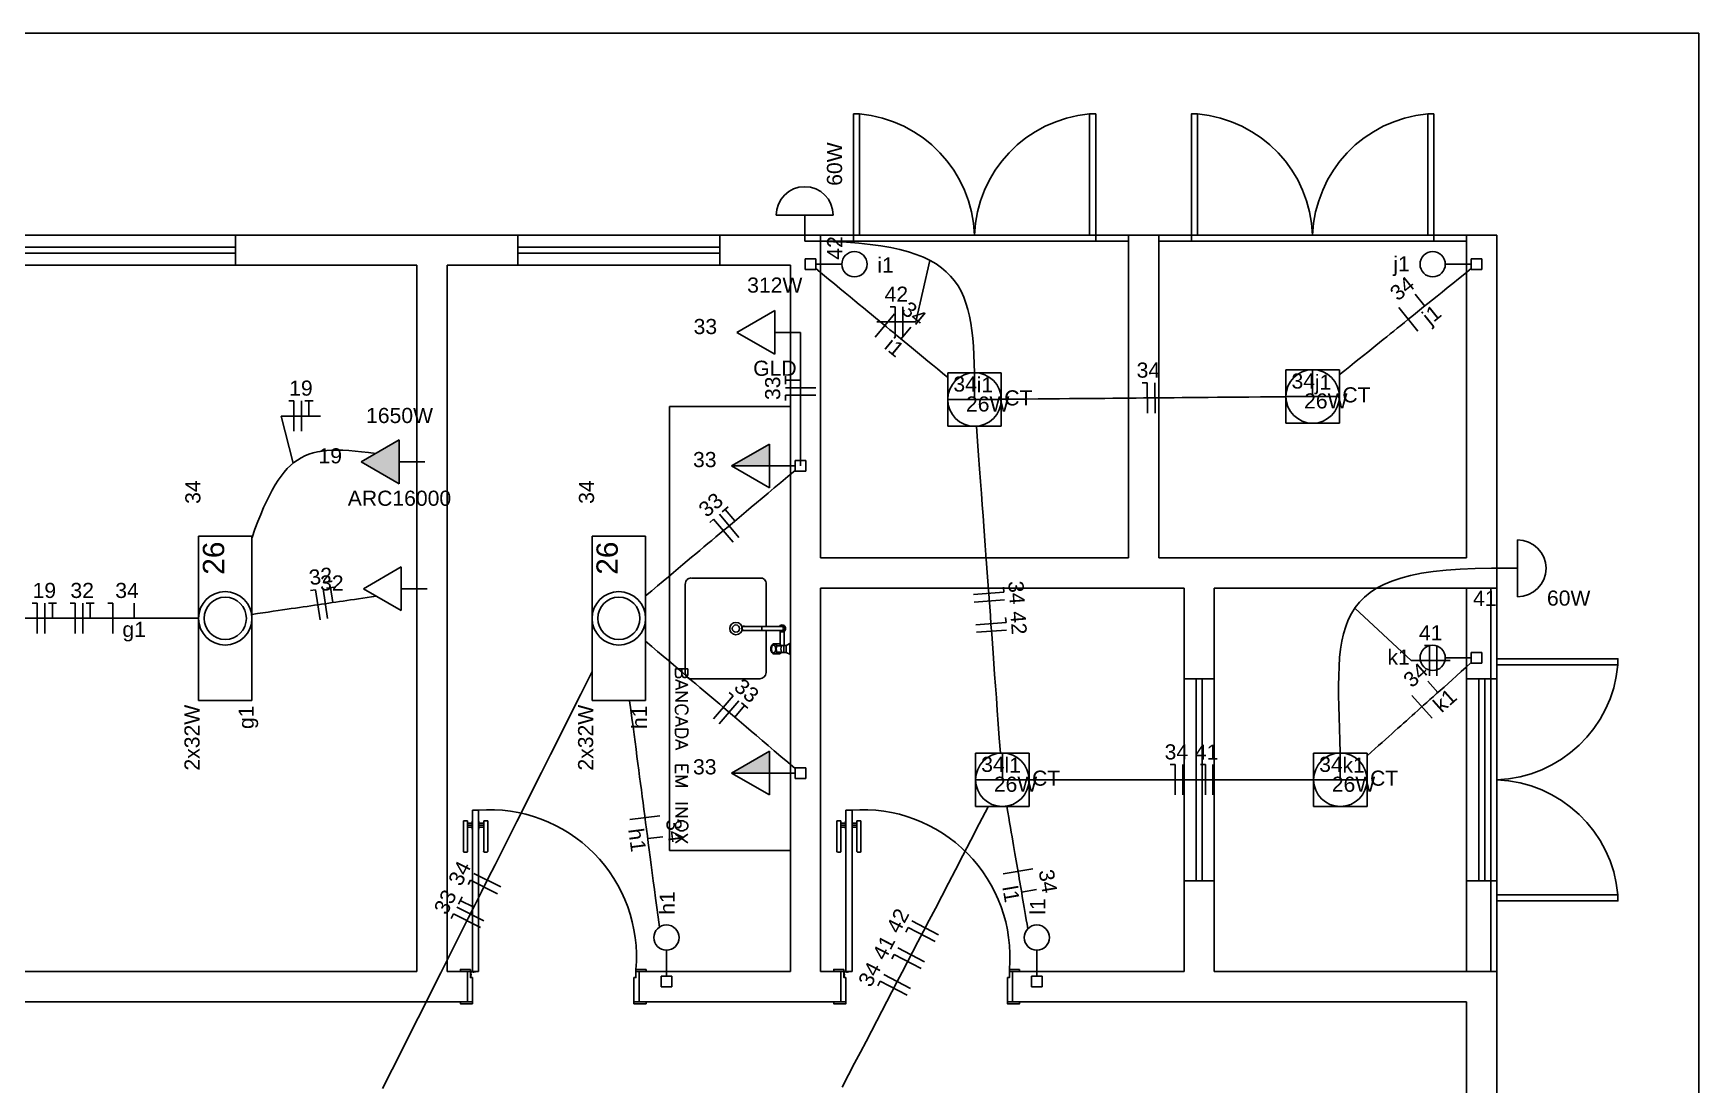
# Model space of a CAD drawing. Header units: millimetres. Extents: x -182 to 147, y -1396 to 58.
# Drawn here: x -103.76 to -87.26, y 42.2 to 52.63 of the extents above; entities that cross this region are included whole.
import ezdxf

# ---------------------------------------------------------------- set-up
doc = ezdxf.new("R2010")
doc.units = ezdxf.units.MM
doc.header["$LTSCALE"] = 10
doc.header["$MEASUREMENT"] = 0
for name, color, linetype in [('Arquitetura', 8, 'Continuous'), ('EL-Condutos', 4, 'Continuous'), ('EL-Fios (Fase 1)', 7, 'Continuous'), ('EL-Fios (Fase 2)', 7, 'Continuous'), ('EL-Fios (Fase 3)', 7, 'Continuous'), ('EL-Fios (Neutro)', 170, 'Continuous'), ('EL-Fios (Retorno)', 10, 'Continuous'), ('EL-Fios (Terra)', 90, 'Continuous'), ('EL-Textos fios', 7, 'Continuous'), ('P-SIMBOL', 170, 'Continuous'), ('Textos', 7, 'Continuous')]:
    doc.layers.add(name, color=color, linetype=linetype)
doc.styles.add('Arial', font='arial.ttf')

msp = doc.modelspace()

# ---------------------------------------------------------------- hatches: boundary and pattern name
at = {"layer": 'P-SIMBOL', "linetype": 'Continuous'}
for points in [[(-100.1405, 48.5946), (-100.5155, 48.3781), (-100.1405, 48.1616)], [(-96.4709, 48.3381), (-96.8459, 48.3381), (-96.4709, 48.5546)], [(-96.4709, 45.2923), (-96.8459, 45.2923), (-96.4709, 45.5088)]]:
    msp.add_hatch(color=256, dxfattribs=at).paths.add_polyline_path(points)

# ---------------------------------------------------------------- linework, layer by layer
at = {"layer": 'Arquitetura', "linetype": 'Continuous'}
for p, q in [((-87.262, 52.6259), (-180.862, 52.6259)), ((-95.963, 50.6259), (-156.063, 50.6259)), ((-101.762, 50.5059), (-105.762, 50.5059)), ((-101.762, 50.6259), (-101.762, 50.3269)), ((-98.963, 50.6259), (-98.963, 50.3269)), ((-96.963, 50.5059), (-98.963, 50.5059)), ((-96.963, 50.6259), (-96.963, 50.3269)), ((-92.913, 50.6259), (-95.963, 50.6259)), ((-95.963, 50.6259), (-95.963, 47.4259)), ((-92.913, 50.5659), (-95.963, 50.5659)), ((-92.612, 50.6259), (-92.913, 50.6259)), ((-92.913, 50.6259), (-92.913, 47.4259)), ((-89.563, 50.6259), (-92.612, 50.6259)), ((-92.612, 50.6259), (-92.612, 47.4259)), ((-89.563, 50.5659), (-92.612, 50.5659)), ((-89.262, 50.6259), (-89.563, 50.6259)), ((-89.563, 50.6259), (-89.563, 47.4259)), ((-101.762, 50.4459), (-105.762, 50.4459)), ((-96.963, 50.4459), (-98.963, 50.4459)), ((-99.963, 50.3269), (-107.563, 50.3269)), ((-99.963, 50.3269), (-99.963, 43.3269)), ((-96.262, 50.3269), (-99.663, 50.3269)), ((-99.663, 50.3269), (-99.663, 43.3269)), ((-96.262, 50.3269), (-96.262, 43.3269)), ((-92.913, 47.4259), (-95.963, 47.4259)), ((-89.563, 47.4259), (-92.612, 47.4259)), ((-92.362, 47.1259), (-95.963, 47.1259)), ((-95.963, 47.1259), (-95.963, 43.3269)), ((-92.362, 47.1259), (-92.362, 43.3269)), ((-89.262, 47.1259), (-92.063, 47.1259)), ((-92.063, 47.1259), (-92.063, 43.3269)), ((-89.563, 47.1259), (-89.563, 43.3269)), ((-89.322, 43.3269), (-89.322, 47.1259)), ((-89.262, 43.3269), (-89.262, 47.1259)), ((-92.242, 44.2259), (-92.242, 46.2259)), ((-92.183, 46.2259), (-92.183, 44.2259)), ((-89.442, 44.2259), (-89.442, 46.2259)), ((-89.382, 46.2259), (-89.382, 44.2259)), ((-99.963, 43.3269), (-105.592, 43.3269)), ((-99.532, 43.3269), (-99.663, 43.3269)), ((-96.262, 43.3269), (-97.692, 43.3269)), ((-95.833, 43.3269), (-95.963, 43.3269)), ((-92.362, 43.3269), (-93.992, 43.3269)), ((-89.262, 43.3269), (-92.063, 43.3269)), ((-89.262, 43.3269), (-89.262, 41.3959)), ((-99.532, 43.0259), (-105.592, 43.0259)), ((-95.833, 43.0259), (-97.692, 43.0259)), ((-89.563, 43.0259), (-93.992, 43.0259)), ((-89.563, 41.3959), (-89.563, 43.0259))]:
    msp.add_line(p, q, dxfattribs=at)
at = {"layer": 'Arquitetura'}
for p, q in [((-87.262, 17.4259), (-87.262, 52.6259)), ((-95.637, 50.6259), (-95.637, 50.5659)), ((-93.237, 50.6259), (-93.237, 50.5659)), ((-92.288, 50.6259), (-92.288, 50.5659)), ((-89.887, 50.6259), (-89.887, 50.5659)), ((-89.262, 47.1259), (-89.262, 50.6259)), ((-96.262, 48.9259), (-97.46, 48.9259)), ((-97.46, 44.5259), (-97.46, 48.9259)), ((-97.244, 47.2259), (-96.563, 47.2259)), ((-97.304, 46.2869), (-97.304, 47.1669)), ((-96.504, 46.7469), (-96.504, 47.1669)), ((-96.714, 46.7469), (-96.724, 46.7469)), ((-96.714, 46.7069), (-96.724, 46.7069)), ((-96.372, 46.7469), (-96.714, 46.7469)), ((-96.372, 46.7069), (-96.714, 46.7069)), ((-96.504, 46.2869), (-96.504, 46.7069)), ((-96.337, 46.7469), (-96.372, 46.7469)), ((-96.337, 46.7069), (-96.372, 46.7069)), ((-96.422, 46.5739), (-96.379, 46.5739)), ((-96.395, 46.5549), (-96.352, 46.5549)), ((-96.364, 46.6989), (-96.364, 46.5689)), ((-96.324, 46.5589), (-96.354, 46.5589)), ((-96.324, 46.6989), (-96.324, 46.5589)), ((-96.306, 46.5589), (-96.324, 46.5589)), ((-96.306, 46.5589), (-96.262, 46.5799)), ((-96.306, 46.4879), (-96.306, 46.5589)), ((-96.422, 46.4739), (-96.379, 46.4739)), ((-96.395, 46.4919), (-96.352, 46.4919)), ((-96.306, 46.4879), (-96.354, 46.4879)), ((-96.306, 46.4879), (-96.262, 46.4669)), ((-97.402, 46.2709), (-97.402, 46.3259)), ((-97.402, 46.3259), (-97.28, 46.3259)), ((-97.398, 46.2539), (-97.402, 46.2709)), ((-97.402, 46.2159), (-97.28, 46.1689)), ((-97.39, 46.2449), (-97.398, 46.2539)), ((-97.381, 46.2409), (-97.39, 46.2449)), ((-97.36, 46.2409), (-97.381, 46.2409)), ((-97.352, 46.2449), (-97.36, 46.2409)), ((-97.343, 46.2539), (-97.352, 46.2449)), ((-97.339, 46.2709), (-97.343, 46.2539)), ((-97.339, 46.2709), (-97.339, 46.3259)), ((-97.331, 46.2539), (-97.339, 46.2709)), ((-97.326, 46.2449), (-97.331, 46.2539)), ((-97.314, 46.2409), (-97.326, 46.2449)), ((-97.301, 46.2409), (-97.314, 46.2409)), ((-97.293, 46.2449), (-97.301, 46.2409)), ((-97.284, 46.2539), (-97.293, 46.2449)), ((-97.28, 46.2709), (-97.284, 46.2539)), ((-97.28, 46.3259), (-97.28, 46.2709)), ((-97.244, 46.2279), (-96.563, 46.2279)), ((-92.362, 46.2259), (-92.063, 46.2259)), ((-89.563, 46.2259), (-89.262, 46.2259)), ((-97.28, 46.1689), (-97.402, 46.1229)), ((-97.402, 46.0929), (-97.28, 46.0929)), ((-97.28, 46.0929), (-97.402, 46.0079)), ((-97.36, 46.1989), (-97.36, 46.1389)), ((-97.402, 46.0079), (-97.28, 46.0079)), ((-97.398, 45.9449), (-97.402, 45.9319)), ((-97.402, 45.9319), (-97.402, 45.9069)), ((-97.402, 45.9069), (-97.398, 45.8939)), ((-97.385, 45.9529), (-97.398, 45.9449)), ((-97.398, 45.8939), (-97.385, 45.8809)), ((-97.373, 45.9619), (-97.385, 45.9529)), ((-97.385, 45.8809), (-97.373, 45.8769)), ((-97.356, 45.9659), (-97.373, 45.9619)), ((-97.326, 45.9659), (-97.356, 45.9659)), ((-97.309, 45.9619), (-97.326, 45.9659)), ((-97.297, 45.9529), (-97.309, 45.9619)), ((-97.309, 45.8769), (-97.297, 45.8809)), ((-97.284, 45.9449), (-97.297, 45.9529)), ((-97.297, 45.8809), (-97.284, 45.8939)), ((-97.28, 45.9319), (-97.284, 45.9449)), ((-97.284, 45.8939), (-97.28, 45.9069)), ((-97.28, 45.9069), (-97.28, 45.9319)), ((-97.402, 45.8519), (-97.28, 45.8049)), ((-97.28, 45.8049), (-97.402, 45.7589)), ((-97.402, 45.7289), (-97.28, 45.7289)), ((-97.402, 45.6869), (-97.402, 45.7289)), ((-97.36, 45.8349), (-97.36, 45.7749)), ((-97.28, 45.7289), (-97.28, 45.6869)), ((-97.398, 45.6699), (-97.402, 45.6869)), ((-97.402, 45.6229), (-97.28, 45.5719)), ((-97.28, 45.5719), (-97.402, 45.5259)), ((-97.385, 45.6569), (-97.398, 45.6699)), ((-97.373, 45.6529), (-97.385, 45.6569)), ((-97.356, 45.6439), (-97.373, 45.6529)), ((-97.36, 45.6019), (-97.36, 45.5429)), ((-97.326, 45.6439), (-97.356, 45.6439)), ((-97.309, 45.6529), (-97.326, 45.6439)), ((-97.297, 45.6569), (-97.309, 45.6529)), ((-97.284, 45.6699), (-97.297, 45.6569)), ((-97.28, 45.6869), (-97.284, 45.6699)), ((-97.402, 45.3729), (-97.28, 45.3729)), ((-97.402, 45.3729), (-97.402, 45.2929)), ((-97.402, 45.2589), (-97.28, 45.2589)), ((-97.28, 45.2589), (-97.402, 45.2129)), ((-97.339, 45.3729), (-97.339, 45.3229)), ((-97.28, 45.3729), (-97.28, 45.2929)), ((-97.402, 45.2129), (-97.28, 45.1619)), ((-97.28, 45.1619), (-97.402, 45.1619)), ((-97.28, 44.9929), (-97.402, 44.9929)), ((-97.402, 44.9419), (-97.28, 44.9419)), ((-97.28, 44.9419), (-97.402, 44.8609)), ((-97.402, 44.8609), (-97.28, 44.8609)), ((-97.398, 44.7939), (-97.402, 44.7809)), ((-97.402, 44.7809), (-97.402, 44.7599)), ((-97.402, 44.7599), (-97.398, 44.7469)), ((-97.385, 44.8059), (-97.398, 44.7939)), ((-97.398, 44.7469), (-97.385, 44.7339)), ((-97.373, 44.8109), (-97.385, 44.8059)), ((-97.385, 44.7339), (-97.373, 44.7299)), ((-97.356, 44.8189), (-97.373, 44.8109)), ((-97.373, 44.7299), (-97.356, 44.7219)), ((-97.326, 44.8189), (-97.356, 44.8189)), ((-97.309, 44.8109), (-97.326, 44.8189)), ((-97.326, 44.7219), (-97.309, 44.7299)), ((-97.297, 44.8059), (-97.309, 44.8109)), ((-97.309, 44.7299), (-97.297, 44.7339)), ((-97.284, 44.7939), (-97.297, 44.8059)), ((-97.297, 44.7339), (-97.284, 44.7469)), ((-97.28, 44.7809), (-97.284, 44.7939)), ((-97.284, 44.7469), (-97.28, 44.7599)), ((-97.28, 44.7599), (-97.28, 44.7809)), ((-97.28, 44.6879), (-97.402, 44.6029)), ((-97.28, 44.6029), (-97.402, 44.6879)), ((-97.356, 44.7219), (-97.326, 44.7219)), ((-96.262, 44.5259), (-97.46, 44.5259)), ((-92.362, 44.2259), (-92.063, 44.2259)), ((-89.563, 44.2259), (-89.262, 44.2259)), ((-99.429, 43.2929), (-99.429, 43.2989)), ((-99.4, 43.3229), (-99.405, 43.3229)), ((-95.73, 43.2929), (-95.73, 43.2989)), ((-95.699, 43.3229), (-95.706, 43.3229))]:
    msp.add_line(p, q, dxfattribs=at)
at = {"layer": 'Arquitetura', "color": 2}
for p, q in [((-99.413, 43.3269), (-99.413, 44.9259)), ((-99.413, 44.9259), (-99.353, 44.9259)), ((-99.353, 44.9259), (-99.353, 43.3269)), ((-95.713, 43.3269), (-95.713, 44.9259)), ((-95.713, 44.9259), (-95.652, 44.9259)), ((-95.652, 44.9259), (-95.652, 43.3269)), ((-99.353, 43.3269), (-99.413, 43.3269)), ((-95.652, 43.3269), (-95.713, 43.3269))]:
    msp.add_line(p, q, dxfattribs=at)
at = {"layer": 'Arquitetura', "color": 3, "linetype": 'Continuous'}
for p, q in [((-99.503, 44.5159), (-99.503, 44.8189)), ((-99.463, 44.8189), (-99.463, 44.5159)), ((-99.417, 44.7359), (-99.417, 44.8159)), ((-99.349, 44.7359), (-99.349, 44.8159)), ((-99.302, 44.8189), (-99.302, 44.5159)), ((-99.262, 44.5159), (-99.262, 44.8189)), ((-95.802, 44.5159), (-95.802, 44.8189)), ((-95.762, 44.8189), (-95.762, 44.5159)), ((-95.716, 44.7359), (-95.716, 44.8159)), ((-95.649, 44.7359), (-95.649, 44.8159)), ((-95.603, 44.8189), (-95.603, 44.5159)), ((-95.563, 44.5159), (-95.563, 44.8189)), ((-99.469, 44.5099), (-99.498, 44.5099)), ((-99.296, 44.5099), (-99.268, 44.5099)), ((-95.77, 44.5099), (-95.797, 44.5099)), ((-95.595, 44.5099), (-95.567, 44.5099))]:
    msp.add_line(p, q, dxfattribs=at)
at = {"layer": 'Arquitetura', "color": 3}
for p, q in [((-99.463, 44.8189), (-99.503, 44.8189)), ((-99.463, 44.7959), (-99.417, 44.7959)), ((-99.463, 44.7759), (-99.417, 44.7759)), ((-99.463, 44.7559), (-99.417, 44.7559)), ((-99.417, 44.8159), (-99.413, 44.8159)), ((-99.417, 44.7359), (-99.413, 44.7359)), ((-99.349, 44.8159), (-99.353, 44.8159)), ((-99.349, 44.7359), (-99.353, 44.7359)), ((-99.302, 44.7959), (-99.349, 44.7959)), ((-99.302, 44.7759), (-99.349, 44.7759)), ((-99.302, 44.7559), (-99.349, 44.7559)), ((-99.302, 44.8189), (-99.262, 44.8189)), ((-95.762, 44.8189), (-95.802, 44.8189)), ((-95.762, 44.7959), (-95.716, 44.7959)), ((-95.762, 44.7759), (-95.716, 44.7759)), ((-95.762, 44.7559), (-95.716, 44.7559)), ((-95.716, 44.8159), (-95.713, 44.8159)), ((-95.716, 44.7359), (-95.713, 44.7359)), ((-95.649, 44.8159), (-95.652, 44.8159)), ((-95.649, 44.7359), (-95.652, 44.7359)), ((-95.603, 44.7959), (-95.649, 44.7959)), ((-95.603, 44.7759), (-95.649, 44.7759)), ((-95.603, 44.7559), (-95.649, 44.7559)), ((-95.603, 44.8189), (-95.563, 44.8189))]:
    msp.add_line(p, q, dxfattribs=at)
at = {"layer": 'Arquitetura'}
for points in [[(-95.637, 50.6259), (-95.637, 51.8269), (-95.578, 51.8269), (-95.578, 50.6259), (-95.637, 50.6259)], [(-93.297, 50.6259), (-93.297, 51.8269), (-93.237, 51.8269), (-93.237, 50.6259), (-93.297, 50.6259)], [(-92.288, 50.6259), (-92.288, 51.8269), (-92.228, 51.8269), (-92.228, 50.6259), (-92.288, 50.6259)], [(-89.947, 50.6259), (-89.947, 51.8269), (-89.887, 51.8269), (-89.887, 50.6259), (-89.947, 50.6259)], [(-89.262, 46.4259), (-88.063, 46.4259), (-88.063, 46.3659), (-89.262, 46.3659), (-89.262, 46.4259)], [(-89.262, 44.0869), (-88.063, 44.0869), (-88.063, 44.0259), (-89.262, 44.0259), (-89.262, 44.0869)], [(-99.428, 43.3009), (-99.429, 43.2989), (-99.43, 43.2989)], [(-99.428, 43.2909), (-99.429, 43.2929), (-99.43, 43.2929)], [(-99.428, 43.2959), (-99.427, 43.2959), (-99.427, 43.2909), (-99.428, 43.2909), (-99.428, 43.3009), (-99.427, 43.3009), (-99.427, 43.2969), (-99.428, 43.2969)], [(-99.407, 43.3219), (-99.405, 43.3229), (-99.405, 43.3239)], [(-99.402, 43.3219), (-99.402, 43.3209), (-99.398, 43.3209), (-99.398, 43.3219), (-99.407, 43.3219), (-99.407, 43.3209), (-99.403, 43.3209), (-99.403, 43.3219)], [(-99.398, 43.3219), (-99.4, 43.3229), (-99.4, 43.3239)], [(-95.728, 43.3009), (-95.73, 43.2989), (-95.731, 43.2989)], [(-95.728, 43.2909), (-95.73, 43.2929), (-95.731, 43.2929)], [(-95.728, 43.2959), (-95.728, 43.2959), (-95.728, 43.2909), (-95.728, 43.2909), (-95.728, 43.3009), (-95.728, 43.3009), (-95.728, 43.2969), (-95.728, 43.2969)], [(-95.708, 43.3219), (-95.706, 43.3229), (-95.706, 43.3239)], [(-95.702, 43.3219), (-95.702, 43.3209), (-95.697, 43.3209), (-95.697, 43.3219), (-95.708, 43.3219), (-95.708, 43.3209), (-95.703, 43.3209), (-95.703, 43.3219)], [(-95.697, 43.3219), (-95.699, 43.3229), (-95.699, 43.3239)]]:
    msp.add_lwpolyline(points, dxfattribs=at)
at = {"layer": 'Arquitetura', "linetype": 'Continuous'}
for points in [[(-96.423, 46.5739), (-96.429, 46.5729), (-96.436, 46.5699), (-96.441, 46.5659), (-96.446, 46.5599), (-96.45, 46.5529), (-96.454, 46.5449), (-96.456, 46.5369), (-96.457, 46.5279), (-96.457, 46.5189), (-96.456, 46.5099), (-96.454, 46.5019), (-96.45, 46.4939), (-96.446, 46.4869), (-96.441, 46.4819), (-96.436, 46.4769), (-96.429, 46.4749), (-96.423, 46.4739)], [(-96.429, 46.4849), (-96.425, 46.4849), (-96.421, 46.4879), (-96.417, 46.4919), (-96.414, 46.4969), (-96.411, 46.5029), (-96.409, 46.5099), (-96.408, 46.5179), (-96.408, 46.5249), (-96.409, 46.5329), (-96.41, 46.5409), (-96.412, 46.5469), (-96.415, 46.5529), (-96.419, 46.5579), (-96.423, 46.5609), (-96.427, 46.5619), (-96.431, 46.5619), (-96.436, 46.5609), (-96.44, 46.5579), (-96.443, 46.5529), (-96.446, 46.5469), (-96.448, 46.5409), (-96.45, 46.5329), (-96.451, 46.5249), (-96.45, 46.5179), (-96.449, 46.5099), (-96.447, 46.5029), (-96.445, 46.4969), (-96.442, 46.4919), (-96.438, 46.4879), (-96.434, 46.4849), (-96.429, 46.4849)], [(-96.396, 46.5569), (-96.4, 46.5629), (-96.405, 46.5669), (-96.41, 46.5709), (-96.416, 46.5729), (-96.422, 46.5739)], [(-96.364, 46.5689), (-96.367, 46.5709), (-96.37, 46.5719), (-96.373, 46.5729), (-96.376, 46.5729), (-96.379, 46.5739)], [(-96.354, 46.5589), (-96.356, 46.5609), (-96.358, 46.5639), (-96.359, 46.5659), (-96.362, 46.5669), (-96.364, 46.5689)], [(-96.352, 46.5559), (-96.353, 46.5569), (-96.353, 46.5569), (-96.353, 46.5579), (-96.354, 46.5579), (-96.354, 46.5589)], [(-96.423, 46.4739), (-96.417, 46.4739), (-96.411, 46.4759), (-96.405, 46.4799), (-96.4, 46.4839), (-96.396, 46.4899)], [(-96.379, 46.4739), (-96.373, 46.4739), (-96.368, 46.4759), (-96.363, 46.4789), (-96.358, 46.4829), (-96.354, 46.4879)], [(-96.354, 46.4879), (-96.354, 46.4889), (-96.353, 46.4889), (-96.353, 46.4899), (-96.353, 46.4899), (-96.352, 46.4909)]]:
    msp.add_lwpolyline(points, dxfattribs=at)
at = {"layer": 'Arquitetura', "color": 3}
for points in [[(-99.433, 43.3459), (-99.532, 43.3459), (-99.532, 43.3269), (-99.433, 43.3269), (-99.433, 43.3459)], [(-97.692, 43.3459), (-97.793, 43.3459), (-97.793, 43.3269), (-97.692, 43.3269), (-97.692, 43.3459)], [(-95.733, 43.3459), (-95.833, 43.3459), (-95.833, 43.3269), (-95.733, 43.3269), (-95.733, 43.3459)], [(-93.992, 43.3459), (-94.092, 43.3459), (-94.092, 43.3269), (-93.992, 43.3269), (-93.992, 43.3459)], [(-99.413, 43.0259), (-99.463, 43.0259), (-99.532, 43.0259), (-99.532, 43.0059), (-99.413, 43.0059), (-99.413, 43.0259)], [(-97.692, 43.0259), (-97.813, 43.0259), (-97.813, 43.0059), (-97.692, 43.0059), (-97.692, 43.0259)], [(-95.713, 43.0259), (-95.762, 43.0259), (-95.833, 43.0259), (-95.833, 43.0059), (-95.713, 43.0059), (-95.713, 43.0259)], [(-93.992, 43.0259), (-94.112, 43.0259), (-94.112, 43.0059), (-93.992, 43.0059), (-93.992, 43.0259)]]:
    msp.add_lwpolyline(points, close=True, dxfattribs=at)
at = {"layer": 'Arquitetura', "color": 2}
for points in [[(-99.413, 43.2659), (-99.433, 43.2659), (-99.433, 43.3269), (-99.463, 43.3269), (-99.463, 43.0259), (-99.413, 43.0259), (-99.413, 43.2659)], [(-97.813, 43.2659), (-97.793, 43.2659), (-97.793, 43.3269), (-97.762, 43.3269), (-97.762, 43.0259), (-97.813, 43.0259), (-97.813, 43.2659)], [(-95.713, 43.2659), (-95.733, 43.2659), (-95.733, 43.3269), (-95.762, 43.3269), (-95.762, 43.0259), (-95.713, 43.0259), (-95.713, 43.2659)], [(-94.112, 43.2659), (-94.092, 43.2659), (-94.092, 43.3269), (-94.063, 43.3269), (-94.063, 43.0259), (-94.112, 43.0259), (-94.112, 43.2659)]]:
    msp.add_lwpolyline(points, close=True, dxfattribs=at)
at = {"layer": 'Arquitetura', "color": 1}
for points in [[(-99.43, 43.3169), (-99.433, 43.3209), (-99.433, 43.3209), (-99.433, 43.3159), (-99.433, 43.2759), (-99.43, 43.2759), (-99.43, 43.3169)], [(-99.423, 43.3239), (-99.427, 43.3269), (-99.427, 43.3269), (-99.422, 43.3269), (-99.382, 43.3269), (-99.382, 43.3239), (-99.423, 43.3239)], [(-95.731, 43.3169), (-95.733, 43.3209), (-95.733, 43.3209), (-95.733, 43.3159), (-95.733, 43.2759), (-95.731, 43.2759), (-95.731, 43.3169)], [(-95.724, 43.3239), (-95.728, 43.3269), (-95.728, 43.3269), (-95.723, 43.3269), (-95.683, 43.3269), (-95.683, 43.3239), (-95.724, 43.3239)]]:
    msp.add_lwpolyline(points, dxfattribs=at)
for centre in [(-99.427, 43.3209), (-95.728, 43.3209)]:
    msp.add_circle(centre, 0.005, dxfattribs=at)
at = {"layer": 'Arquitetura'}
for centre, radius, start, end in [((-95.687, 50.5809), 1.2501, 2.07786, 84.9845), ((-93.188, 50.5809), 1.2501, 95.0155, 177.922), ((-92.337, 50.5809), 1.2501, 2.07786, 84.9845), ((-89.838, 50.5809), 1.2501, 95.0155, 177.922), ((-97.246, 47.1689), 0.0578, 88.5161, 181.484), ((-96.558, 47.1719), 0.0547, 354.972, 95.0276), ((-96.802, 46.7249), 0.0614, 90, 180), ((-96.802, 46.7249), 0.0614, 180, 270), ((-96.802, 46.7249), 0.036, 90, 180), ((-96.802, 46.7249), 0.036, 180, 270), ((-96.802, 46.7249), 0.0614, 0, 90), ((-96.802, 46.7249), 0.036, 0, 90), ((-96.802, 46.7249), 0.036, 270, 0), ((-96.802, 46.7249), 0.0614, 270, 0), ((-96.724, 46.7269), 0.0223, 63.7208, 296.279), ((-96.724, 46.7269), 0.02, 90, 270), ((-96.591, 46.7269), 0.0466, 334.556, 25.4445), ((-96.344, 46.7269), 0.0345, 125.419, 144.581), ((-96.344, 46.7269), 0.0345, 215.419, 234.581), ((-96.344, 46.7269), 0.0345, 54.5813, 125.419), ((-96.344, 46.7269), 0.0253, 232.252, 127.748), ((-96.379, 46.7269), 0.0466, 334.556, 25.4445), ((-96.344, 46.7269), 0.0345, 305.419, 54.5813), ((-96.336, 46.5239), 0.067, 153.975, 206.025), ((-96.399, 46.5549), 0.004, 333.975, 32.1559), ((-96.344, 46.7269), 0.0345, 234.581, 305.419), ((-96.246, 46.5239), 0.1097, 164.314, 195.686), ((-96.356, 46.5539), 0.004, 344.314, 31.5675), ((-96.164, 46.5239), 0.1631, 167.538, 192.462), ((-95.712, 46.5239), 0.5572, 174.375, 185.625), ((-96.399, 46.4929), 0.004, 327.844, 26.0251), ((-96.356, 46.4929), 0.004, 328.433, 15.6861), ((-97.246, 46.2849), 0.0578, 178.516, 271.484), ((-96.565, 46.2889), 0.0614, 270, 0), ((-89.308, 46.4759), 1.2501, 272.078, 354.985), ((-89.308, 43.9769), 1.2501, 5.01546, 87.9221), ((-99.246, 43.4719), 1.4584, 355.064, 94.2065), ((-95.546, 43.4719), 1.4584, 355.064, 94.2065)]:
    msp.add_arc(centre, radius, start, end, dxfattribs=at)
at = {"layer": 'Arquitetura', "color": 3, "linetype": 'Continuous'}
for centre, start, end in [((-99.497, 44.5159), 180, 260.538), ((-99.468, 44.5159), 260.538, 0), ((-99.297, 44.5159), 180, 279.462), ((-99.269, 44.5159), 279.462, 0), ((-95.797, 44.5159), 180, 260.538), ((-95.769, 44.5159), 260.538, 0), ((-95.596, 44.5159), 180, 279.462), ((-95.568, 44.5159), 279.462, 0)]:
    msp.add_arc(centre, 0.006, start, end, dxfattribs=at)
at = {"layer": 'EL-Condutos', "linetype": 'Continuous'}
for points in [[(-96.1205, 50.5655), (-95.9736, 50.5642), (-95.8355, 50.5604), (-95.7059, 50.554), (-95.5846, 50.545), (-95.4712, 50.5334), (-95.3656, 50.519), (-95.2675, 50.5019), (-95.1765, 50.482), (-95.0924, 50.4593), (-95.015, 50.4338), (-94.9439, 50.4053), (-94.8789, 50.3739), (-94.8197, 50.3395), (-94.7661, 50.3021), (-94.7177, 50.2616), (-94.6744, 50.218), (-94.6357, 50.1713), (-94.6015, 50.1214), (-94.5715, 50.0683), (-94.5454, 50.0119), (-94.523, 49.9522), (-94.5039, 49.8892), (-94.4879, 49.8227), (-94.4747, 49.7529), (-94.4641, 49.6796), (-94.4557, 49.6028), (-94.4494, 49.5224), (-94.4448, 49.4385), (-94.4416, 49.3509), (-94.4396, 49.2596)], [(-96.0099, 50.2932), (-95.9453, 50.2399), (-95.8842, 50.1895), (-95.8265, 50.1418), (-95.7719, 50.0967), (-95.7201, 50.054), (-95.671, 50.0135), (-95.6244, 49.975), (-95.58, 49.9383), (-95.5375, 49.9033), (-95.4968, 49.8697), (-95.4576, 49.8373), (-95.4197, 49.8061), (-95.3829, 49.7757), (-95.3469, 49.746), (-95.3116, 49.7168), (-95.2767, 49.688), (-95.2419, 49.6593), (-95.2071, 49.6306), (-95.172, 49.6016), (-95.1364, 49.5722), (-95.1, 49.5422), (-95.0627, 49.5114), (-95.0242, 49.4796), (-94.9843, 49.4467), (-94.9427, 49.4124), (-94.8993, 49.3766), (-94.8538, 49.339), (-94.806, 49.2996), (-94.7557, 49.258), (-94.7025, 49.2142)], [(-89.5158, 50.2942), (-89.5805, 50.242), (-89.6415, 50.1928), (-89.6992, 50.1462), (-89.7539, 50.1021), (-89.8056, 50.0603), (-89.8547, 50.0207), (-89.9013, 49.9831), (-89.9457, 49.9472), (-89.9882, 49.913), (-90.0289, 49.8801), (-90.0681, 49.8485), (-90.106, 49.8179), (-90.1428, 49.7882), (-90.1787, 49.7592), (-90.2141, 49.7307), (-90.249, 49.7025), (-90.2838, 49.6745), (-90.3186, 49.6464), (-90.3537, 49.618), (-90.3893, 49.5893), (-90.4256, 49.56), (-90.4629, 49.5299), (-90.5014, 49.4988), (-90.5413, 49.4666), (-90.5829, 49.4331), (-90.6263, 49.3981), (-90.6718, 49.3614), (-90.7196, 49.3228), (-90.7699, 49.2821), (-90.8231, 49.2393)], [(-96.1619, 49.6615), (-96.1619, 49.5975), (-96.1619, 49.5376), (-96.1619, 49.4816), (-96.1619, 49.429), (-96.1619, 49.3797), (-96.1619, 49.3333), (-96.1619, 49.2896), (-96.1619, 49.2483), (-96.1619, 49.2089), (-96.1619, 49.1714), (-96.1619, 49.1353), (-96.162, 49.1004), (-96.162, 49.0664), (-96.162, 49.033), (-96.162, 48.9998), (-96.162, 48.9667), (-96.162, 48.9333), (-96.162, 48.8993), (-96.1619, 48.8644), (-96.1619, 48.8283), (-96.1619, 48.7907), (-96.1619, 48.7514), (-96.1619, 48.7101), (-96.1619, 48.6663), (-96.1619, 48.62), (-96.1619, 48.5707), (-96.1619, 48.5181), (-96.1619, 48.4621), (-96.1619, 48.4022), (-96.1619, 48.3381)], [(-91.3517, 49.0236), (-91.4812, 49.0224), (-91.6033, 49.0213), (-91.7186, 49.0203), (-91.8277, 49.0193), (-91.931, 49.0183), (-92.0291, 49.0175), (-92.1224, 49.0166), (-92.2116, 49.0158), (-92.2971, 49.015), (-92.3795, 49.0143), (-92.4593, 49.0136), (-92.537, 49.0129), (-92.6131, 49.0122), (-92.6882, 49.0115), (-92.7627, 49.0109), (-92.8372, 49.0102), (-92.9123, 49.0095), (-92.9884, 49.0089), (-93.0661, 49.0082), (-93.1459, 49.0074), (-93.2283, 49.0067), (-93.3138, 49.0059), (-93.403, 49.0052), (-93.4964, 49.0043), (-93.5945, 49.0035), (-93.6978, 49.0025), (-93.8068, 49.0016), (-93.9222, 49.0005), (-94.0443, 48.9994), (-94.1738, 48.9983)], [(-94.1815, 45.4897), (-94.1925, 45.6394), (-94.2028, 45.7805), (-94.2126, 45.9137), (-94.2218, 46.0394), (-94.2305, 46.1584), (-94.2387, 46.2712), (-94.2466, 46.3784), (-94.2541, 46.4808), (-94.2612, 46.5788), (-94.2681, 46.6732), (-94.2748, 46.7645), (-94.2813, 46.8533), (-94.2877, 46.9403), (-94.294, 47.026), (-94.3002, 47.1111), (-94.3064, 47.1963), (-94.3127, 47.282), (-94.319, 47.369), (-94.3255, 47.4578), (-94.3322, 47.5491), (-94.3391, 47.6434), (-94.3463, 47.7415), (-94.3538, 47.8438), (-94.3616, 47.9511), (-94.3699, 48.0639), (-94.3786, 48.1829), (-94.3878, 48.3086), (-94.3975, 48.4417), (-94.4079, 48.5829), (-94.4188, 48.7326)], [(-101.5975, 47.6289), (-101.568, 47.7095), (-101.539, 47.7855), (-101.5104, 47.8569), (-101.4821, 47.9238), (-101.454, 47.9863), (-101.4258, 48.0446), (-101.3975, 48.0987), (-101.3688, 48.1488), (-101.3398, 48.195), (-101.3101, 48.2374), (-101.2797, 48.2761), (-101.2484, 48.3112), (-101.2161, 48.3429), (-101.1827, 48.3712), (-101.1479, 48.3962), (-101.1117, 48.4182), (-101.0739, 48.4371), (-101.0343, 48.4531), (-100.9929, 48.4663), (-100.9494, 48.4769), (-100.9038, 48.4849), (-100.8558, 48.4904), (-100.8054, 48.4936), (-100.7524, 48.4946), (-100.6966, 48.4935), (-100.638, 48.4904), (-100.5763, 48.4854), (-100.5115, 48.4786), (-100.4433, 48.4701), (-100.3716, 48.4601)], [(-96.2148, 48.2937), (-96.288, 48.2322), (-96.3571, 48.1742), (-96.4224, 48.1195), (-96.4841, 48.0677), (-96.5424, 48.0187), (-96.5978, 47.9723), (-96.6503, 47.9282), (-96.7003, 47.8862), (-96.7481, 47.8461), (-96.7938, 47.8077), (-96.8378, 47.7707), (-96.8804, 47.735), (-96.9218, 47.7003), (-96.9622, 47.6663), (-97.002, 47.633), (-97.0414, 47.5999), (-97.0806, 47.567), (-97.1199, 47.534), (-97.1597, 47.5006), (-97.2001, 47.4667), (-97.2414, 47.432), (-97.2839, 47.3964), (-97.3278, 47.3595), (-97.3734, 47.3212), (-97.4211, 47.2812), (-97.4709, 47.2393), (-97.5233, 47.1954), (-97.5784, 47.1491), (-97.6366, 47.1003), (-97.6981, 47.0487)], [(-89.3145, 47.3225), (-89.476, 47.3205), (-89.6258, 47.3146), (-89.7643, 47.3048), (-89.892, 47.2911), (-90.0092, 47.2734), (-90.1165, 47.2517), (-90.2141, 47.226), (-90.3027, 47.1963), (-90.3826, 47.1626), (-90.4541, 47.1248), (-90.5179, 47.0829), (-90.5743, 47.037), (-90.6237, 46.9869), (-90.6665, 46.9328), (-90.7033, 46.8745), (-90.7344, 46.8121), (-90.7602, 46.7455), (-90.7812, 46.6747), (-90.7979, 46.5997), (-90.8106, 46.5205), (-90.8198, 46.4371), (-90.826, 46.3494), (-90.8295, 46.2575), (-90.8307, 46.1613), (-90.8302, 46.0607), (-90.8284, 45.9559), (-90.8256, 45.8467), (-90.8223, 45.7332), (-90.819, 45.6153), (-90.8161, 45.493)], [(-101.5991, 46.8654), (-101.5427, 46.8737), (-101.4887, 46.8816), (-101.437, 46.8892), (-101.3875, 46.8964), (-101.34, 46.9034), (-101.2945, 46.9101), (-101.2506, 46.9165), (-101.2083, 46.9227), (-101.1674, 46.9287), (-101.1278, 46.9345), (-101.0893, 46.9402), (-101.0517, 46.9457), (-101.015, 46.951), (-100.9789, 46.9563), (-100.9433, 46.9616), (-100.908, 46.9667), (-100.873, 46.9719), (-100.8379, 46.977), (-100.8028, 46.9821), (-100.7674, 46.9873), (-100.7317, 46.9926), (-100.6953, 46.9979), (-100.6582, 47.0033), (-100.6203, 47.0089), (-100.5813, 47.0146), (-100.5411, 47.0205), (-100.4996, 47.0265), (-100.4567, 47.0328), (-100.4121, 47.0393), (-100.3657, 47.0461)], [(-102.1284, 46.8268), (-102.2793, 46.8268), (-102.4216, 46.8268), (-102.5558, 46.8268), (-102.6825, 46.8268), (-102.8025, 46.8268), (-102.9162, 46.8268), (-103.0243, 46.8268), (-103.1275, 46.8268), (-103.2264, 46.8268), (-103.3215, 46.8268), (-103.4135, 46.8268), (-103.503, 46.8268), (-103.5907, 46.8268), (-103.6772, 46.8268), (-103.763, 46.8268), (-103.8488, 46.8268)], [(-97.6981, 46.6014), (-97.6366, 46.5491), (-97.5784, 46.4995), (-97.5233, 46.4525), (-97.4709, 46.4079), (-97.4211, 46.3654), (-97.3734, 46.3248), (-97.3278, 46.2859), (-97.2839, 46.2485), (-97.2414, 46.2122), (-97.2001, 46.177), (-97.1597, 46.1426), (-97.1199, 46.1088), (-97.0806, 46.0752), (-97.0414, 46.0418), (-97.002, 46.0083), (-96.9622, 45.9744), (-96.9218, 45.9399), (-96.8804, 45.9047), (-96.8378, 45.8684), (-96.7938, 45.8309), (-96.7481, 45.7919), (-96.7003, 45.7512), (-96.6503, 45.7086), (-96.5978, 45.6638), (-96.5424, 45.6167), (-96.4841, 45.5669), (-96.4224, 45.5144), (-96.3571, 45.4587), (-96.288, 45.3999), (-96.2148, 45.3375)], [(-90.5486, 45.463), (-90.5084, 45.499), (-90.4701, 45.5333), (-90.4336, 45.566), (-90.3988, 45.5972), (-90.3653, 45.6271), (-90.3332, 45.6558), (-90.3022, 45.6835), (-90.2722, 45.7104), (-90.2429, 45.7366), (-90.2143, 45.7622), (-90.1861, 45.7875), (-90.1582, 45.8124), (-90.1305, 45.8373), (-90.1027, 45.8621), (-90.0746, 45.8872), (-90.0462, 45.9126), (-90.0173, 45.9386), (-89.9876, 45.9651), (-89.9571, 45.9924), (-89.9255, 46.0207), (-89.8927, 46.05), (-89.8585, 46.0806), (-89.8228, 46.1126), (-89.7854, 46.1461), (-89.7461, 46.1813), (-89.7047, 46.2183), (-89.6611, 46.2573), (-89.6152, 46.2984), (-89.5667, 46.3418), (-89.5155, 46.3877)], [(-98.2267, 46.3006), (-98.3392, 46.0766), (-98.4452, 45.8655), (-98.5453, 45.6662), (-98.6398, 45.4778), (-98.7294, 45.2994), (-98.8145, 45.13), (-98.8955, 44.9687), (-98.9729, 44.8145), (-99.0473, 44.6664), (-99.119, 44.5235), (-99.1887, 44.3849), (-99.2566, 44.2496), (-99.3234, 44.1165), (-99.3895, 43.9849), (-99.4554, 43.8537), (-99.5216, 43.722), (-99.5885, 43.5888), (-99.6566, 43.4531), (-99.7264, 43.3141), (-99.7984, 43.1707), (-99.873, 43.022), (-99.9508, 42.8671), (-100.0323, 42.7049), (-100.1178, 42.5347), (-100.2079, 42.3553), (-100.303, 42.1658)], [(-97.8553, 46.0088), (-97.8437, 45.9207), (-97.8327, 45.8362), (-97.822, 45.7551), (-97.8118, 45.6769), (-97.8019, 45.6014), (-97.7923, 45.5284), (-97.783, 45.4575), (-97.774, 45.3885), (-97.7651, 45.3211), (-97.7565, 45.2549), (-97.7479, 45.1898), (-97.7395, 45.1254), (-97.7311, 45.0615), (-97.7228, 44.9976), (-97.7144, 44.9337), (-97.7059, 44.8693), (-97.6974, 44.8043), (-97.6888, 44.7383), (-97.6799, 44.6709), (-97.6709, 44.6021), (-97.6616, 44.5314), (-97.6521, 44.4585), (-97.6422, 44.3833), (-97.632, 44.3054), (-97.6214, 44.2244), (-97.6104, 44.1403), (-97.5989, 44.0525), (-97.5869, 43.961), (-97.5743, 43.8653), (-97.5612, 43.7652)], [(-91.0772, 45.2263), (-91.2066, 45.2263), (-91.3287, 45.2263), (-91.444, 45.2263), (-91.553, 45.2263), (-91.6563, 45.2263), (-91.7543, 45.2263), (-91.8477, 45.2263), (-91.9368, 45.2263), (-92.0223, 45.2263), (-92.1047, 45.2263), (-92.1844, 45.2263), (-92.262, 45.2263), (-92.3381, 45.2263), (-92.4132, 45.2263), (-92.4877, 45.2263), (-92.5622, 45.2263), (-92.6372, 45.2263), (-92.7133, 45.2263), (-92.791, 45.2263), (-92.8707, 45.2263), (-92.9531, 45.2263), (-93.0385, 45.2263), (-93.1277, 45.2263), (-93.221, 45.2263), (-93.3191, 45.2263), (-93.4223, 45.2263), (-93.5313, 45.2263), (-93.6466, 45.2263), (-93.7687, 45.2263), (-93.8981, 45.2263)], [(-94.3019, 44.9584), (-94.3904, 44.7885), (-94.4738, 44.6284), (-94.5524, 44.4775), (-94.6266, 44.3351), (-94.6967, 44.2005), (-94.7632, 44.0729), (-94.8263, 43.9517), (-94.8865, 43.8362), (-94.9442, 43.7255), (-94.9996, 43.6192), (-95.0532, 43.5163), (-95.1053, 43.4163), (-95.1563, 43.3183), (-95.2066, 43.2218), (-95.2565, 43.126), (-95.3064, 43.0302), (-95.3566, 42.9337), (-95.4076, 42.8358), (-95.4597, 42.7358), (-95.5133, 42.6329), (-95.5687, 42.5265), (-95.6264, 42.4159), (-95.6866, 42.3004), (-95.7497, 42.1791)], [(-93.9097, 43.7497), (-93.9174, 43.7946), (-93.9248, 43.8379), (-93.9319, 43.8796), (-93.9388, 43.92), (-93.9455, 43.9591), (-93.952, 43.9971), (-93.9584, 44.0342), (-93.9646, 44.0705), (-93.9707, 44.1062), (-93.9767, 44.1413), (-93.9826, 44.1761), (-93.9885, 44.2106), (-93.9944, 44.2451), (-94.0004, 44.2797), (-94.0063, 44.3145), (-94.0123, 44.3497), (-94.0184, 44.3854), (-94.0246, 44.4217), (-94.031, 44.4589), (-94.0375, 44.497), (-94.0442, 44.5362), (-94.0511, 44.5766), (-94.0583, 44.6185), (-94.0657, 44.6619), (-94.0734, 44.7069), (-94.0815, 44.7538), (-94.0898, 44.8027), (-94.0985, 44.8537), (-94.1077, 44.907), (-94.1172, 44.9627)]]:
    msp.add_lwpolyline(points, dxfattribs=at)
at = {"layer": 'EL-Fios (Fase 1)'}
for p, q in [((-100.8492, 46.8237), (-100.8927, 47.1206)), ((-103.2755, 46.6768), (-103.2755, 46.9768))]:
    msp.add_line(p, q, dxfattribs=at)
at = {"layer": 'EL-Fios (Fase 2)'}
for p, q in [((-95.4223, 49.6137), (-95.2314, 49.8451)), ((-95.15, 49.615), (-95.15, 49.915)), ((-90.0465, 49.6731), (-90.2349, 49.9066)), ((-96.012, 49.1123), (-96.312, 49.1123)), ((-92.6489, 48.8619), (-92.6516, 49.1619)), ((-101.108, 48.6824), (-101.108, 48.9824)), ((-96.7737, 47.6288), (-96.9666, 47.8585)), ((-103.6505, 46.6768), (-103.6505, 46.9768)), ((-94.4416, 46.988), (-94.1424, 47.0099)), ((-94.4197, 46.6888), (-94.1205, 46.7107)), ((-89.9039, 45.8388), (-90.1039, 46.0623)), ((-96.968, 45.7822), (-96.7734, 46.0105)), ((-92.3752, 45.0763), (-92.3752, 45.3763)), ((-97.8523, 44.8317), (-97.5548, 44.8707)), ((-99.1318, 44.1639), (-99.3999, 44.2985)), ((-94.155, 44.2939), (-93.8593, 44.3445)), ((-99.3001, 43.8288), (-99.5682, 43.9634)), ((-94.7942, 43.6886), (-95.0603, 43.8272)), ((-95.0714, 43.1565), (-95.3375, 43.2951))]:
    msp.add_line(p, q, dxfattribs=at)
at = {"layer": 'EL-Fios (Fase 3)'}
for p, q in [((-89.8555, 46.2584), (-89.8555, 46.5584)), ((-92.0752, 45.0763), (-92.0752, 45.3763)), ((-94.9328, 43.4226), (-95.1989, 43.5612))]:
    msp.add_line(p, q, dxfattribs=at)
at = {"layer": 'EL-Fios (Neutro)'}
for p, q in [((-95.275, 49.915), (-95.225, 49.915)), ((-95.225, 49.615), (-95.225, 49.915)), ((-96.012, 49.0373), (-96.312, 49.0373)), ((-96.312, 48.9873), (-96.312, 49.0373)), ((-92.7765, 49.1608), (-92.7265, 49.1612)), ((-92.7239, 48.8612), (-92.7265, 49.1612)), ((-101.233, 48.9824), (-101.183, 48.9824)), ((-101.183, 48.6824), (-101.183, 48.9824)), ((-97.0623, 47.7782), (-97.024, 47.8103)), ((-96.8311, 47.5805), (-97.024, 47.8103)), ((-101.0164, 47.1024), (-100.9669, 47.1097)), ((-100.9234, 46.8129), (-100.9669, 47.1097)), ((-94.447, 47.0628), (-94.1478, 47.0847)), ((-94.1515, 47.1346), (-94.1478, 47.0847)), ((-103.7755, 46.9768), (-103.7255, 46.9768)), ((-103.7255, 46.6768), (-103.7255, 46.9768)), ((-103.4005, 46.9768), (-103.3505, 46.9768)), ((-103.3505, 46.6768), (-103.3505, 46.9768)), ((-103.0255, 46.9768), (-102.9755, 46.9768)), ((-102.9755, 46.6768), (-102.9755, 46.9768)), ((-94.4252, 46.7636), (-94.126, 46.7855)), ((-94.1296, 46.8354), (-94.126, 46.7855)), ((-89.9805, 46.5584), (-89.9305, 46.5584)), ((-89.9305, 46.2584), (-89.9305, 46.5584)), ((-97.025, 45.8308), (-96.8305, 46.0592)), ((-96.8685, 46.0916), (-96.8305, 46.0592)), ((-92.5002, 45.3763), (-92.4502, 45.3763)), ((-92.4502, 45.0763), (-92.4502, 45.3763)), ((-92.2002, 45.3763), (-92.1502, 45.3763)), ((-92.1502, 45.0763), (-92.1502, 45.3763)), ((-99.456, 44.1868), (-99.4335, 44.2315)), ((-99.1654, 44.0969), (-99.4335, 44.2315)), ((-99.6243, 43.8517), (-99.6018, 43.8964)), ((-99.3337, 43.7618), (-99.6018, 43.8964)), ((-95.1181, 43.7164), (-95.095, 43.7607)), ((-94.8289, 43.6221), (-95.095, 43.7607)), ((-95.2567, 43.4503), (-95.2336, 43.4947)), ((-94.9675, 43.3561), (-95.2336, 43.4947)), ((-95.3953, 43.1843), (-95.3722, 43.2286)), ((-95.1061, 43.09), (-95.3722, 43.2286))]:
    msp.add_line(p, q, dxfattribs=at)
at = {"layer": 'EL-Fios (Retorno)'}
for p, q in [((-89.9773, 49.9218), (-90.0715, 50.0385)), ((-95.1649, 49.5957), (-95.0694, 49.7114)), ((-102.7655, 46.8268), (-102.7655, 46.9768)), ((-89.8474, 46.0906), (-89.9475, 46.2024)), ((-97.6763, 44.643), (-97.5275, 44.6625)), ((-93.9717, 44.1122), (-93.8239, 44.1375))]:
    msp.add_line(p, q, dxfattribs=at)
at = {"layer": 'EL-Fios (Terra)'}
for p, q in [((-96.312, 49.1473), (-96.312, 49.2273)), ((-96.162, 49.1873), (-96.312, 49.1873)), ((-101.073, 48.9824), (-100.993, 48.9824)), ((-101.033, 48.8324), (-101.033, 48.9824)), ((-96.9398, 47.881), (-96.8785, 47.9325)), ((-96.8127, 47.7919), (-96.9091, 47.9068)), ((-100.8581, 47.1256), (-100.7789, 47.1372)), ((-100.7967, 46.983), (-100.8185, 47.1314)), ((-103.6155, 46.9768), (-103.5355, 46.9768)), ((-103.5755, 46.8268), (-103.5755, 46.9768)), ((-103.2405, 46.9768), (-103.1605, 46.9768)), ((-103.2005, 46.8268), (-103.2005, 46.9768)), ((-96.8136, 45.8477), (-96.7163, 45.9619)), ((-96.7467, 45.9878), (-96.6859, 45.9359)), ((-99.5525, 43.9947), (-99.5166, 44.0662)), ((-99.4005, 43.9631), (-99.5345, 44.0304))]:
    msp.add_line(p, q, dxfattribs=at)
at = {"layer": 'EL-Textos fios'}
for p, q in [((-94.8798, 50.3744), (-95.0188, 49.765)), ((-95.4062, 49.765), (-95.0188, 49.765)), ((-101.1914, 48.3642), (-101.308, 48.8324)), ((-101.308, 48.8324), (-100.918, 48.8324)), ((-90.6694, 46.9286), (-90.1117, 46.4084)), ((-90.1117, 46.4084), (-89.7243, 46.4084))]:
    msp.add_line(p, q, dxfattribs=at)
at = {"layer": 'P-SIMBOL'}
for p, q in [((-96.403, 50.8224), (-95.838, 50.8224)), ((-96.1205, 50.8224), (-96.1205, 50.5655)), ((-96.1159, 50.2839), (-96.1159, 50.39)), ((-96.1159, 50.39), (-96.0098, 50.39)), ((-96.0098, 50.39), (-96.0098, 50.2839)), ((-95.7529, 50.3369), (-96.0098, 50.3369)), ((-89.7729, 50.3369), (-89.5159, 50.3369)), ((-89.5159, 50.2839), (-89.5159, 50.39)), ((-89.5159, 50.39), (-89.4098, 50.39)), ((-89.4098, 50.39), (-89.4098, 50.2839)), ((-96.0098, 50.2839), (-96.1159, 50.2839)), ((-89.4098, 50.2839), (-89.5159, 50.2839)), ((-96.7929, 49.6615), (-96.4179, 49.878)), ((-96.4179, 49.878), (-96.4179, 49.445)), ((-96.4179, 49.445), (-96.7929, 49.6615)), ((-96.4179, 49.6615), (-96.1619, 49.6615)), ((-94.7031, 49.2609), (-94.1731, 49.2609)), ((-94.7031, 49.2609), (-94.7031, 48.7309)), ((-94.4381, 48.9959), (-94.4381, 49.2609)), ((-94.1731, 49.2609), (-94.1731, 48.7309)), ((-91.3525, 49.2909), (-90.8225, 49.2909)), ((-91.3525, 49.2909), (-91.3525, 48.7609)), ((-91.0875, 49.0259), (-91.0875, 49.2909)), ((-90.8225, 49.2909), (-90.8225, 48.7609)), ((-91.3525, 49.0259), (-90.8225, 49.0259)), ((-94.7031, 48.9959), (-94.1731, 48.9959)), ((-94.7031, 48.7309), (-94.1731, 48.7309)), ((-91.3525, 48.7609), (-90.8225, 48.7609)), ((-100.5155, 48.3781), (-100.1405, 48.5946)), ((-100.1405, 48.5946), (-100.1405, 48.1616)), ((-96.8459, 48.3381), (-96.4709, 48.5546)), ((-96.4709, 48.5546), (-96.4709, 48.1216)), ((-100.1405, 48.1616), (-100.5155, 48.3781)), ((-100.1405, 48.3781), (-99.8845, 48.3781)), ((-96.2149, 48.2851), (-96.2149, 48.3912)), ((-96.2149, 48.3912), (-96.1088, 48.3912)), ((-96.1088, 48.3912), (-96.1088, 48.2851)), ((-96.8459, 48.3381), (-96.4709, 48.3381)), ((-96.4709, 48.1216), (-96.8459, 48.3381)), ((-96.4709, 48.3381), (-96.2149, 48.3381)), ((-96.1088, 48.2851), (-96.2149, 48.2851)), ((-101.5979, 47.6428), (-102.1279, 47.6428)), ((-102.1279, 47.6428), (-102.1279, 46.0107)), ((-101.5979, 47.6428), (-101.5979, 46.0107)), ((-97.6975, 47.6428), (-98.2275, 47.6428)), ((-98.2275, 47.6428), (-98.2275, 46.0107)), ((-97.6975, 47.6428), (-97.6975, 46.0107)), ((-89.0575, 47.605), (-89.0575, 47.04)), ((-100.4939, 47.1197), (-100.1189, 47.3362)), ((-100.1189, 47.3362), (-100.1189, 46.9032)), ((-89.0575, 47.3225), (-89.3145, 47.3225)), ((-100.1189, 46.9032), (-100.4939, 47.1197)), ((-100.1189, 47.1197), (-99.8629, 47.1197)), ((-89.7729, 46.4347), (-89.5159, 46.4347)), ((-89.5159, 46.3817), (-89.5159, 46.4878)), ((-89.5159, 46.4878), (-89.4098, 46.4878)), ((-89.4098, 46.3817), (-89.5159, 46.3817)), ((-89.4098, 46.4878), (-89.4098, 46.3817)), ((-101.5979, 46.0107), (-102.1279, 46.0107)), ((-97.6975, 46.0107), (-98.2275, 46.0107)), ((-96.8459, 45.2923), (-96.4709, 45.5088)), ((-96.4709, 45.5088), (-96.4709, 45.0758)), ((-94.4273, 45.4913), (-93.8973, 45.4913)), ((-94.4273, 45.4913), (-94.4273, 44.9613)), ((-94.1623, 45.2263), (-94.1623, 45.4913)), ((-93.8973, 45.4913), (-93.8973, 44.9613)), ((-91.0781, 45.4913), (-90.5481, 45.4913)), ((-91.0781, 45.4913), (-91.0781, 44.9613)), ((-90.8131, 45.2263), (-90.8131, 45.4913)), ((-90.5481, 45.4913), (-90.5481, 44.9613)), ((-96.8459, 45.2923), (-96.4709, 45.2923)), ((-96.4709, 45.0758), (-96.8459, 45.2923)), ((-96.4709, 45.2923), (-96.2149, 45.2923)), ((-96.2149, 45.2393), (-96.2149, 45.3454)), ((-96.2149, 45.3454), (-96.1088, 45.3454)), ((-96.1088, 45.2393), (-96.2149, 45.2393)), ((-96.1088, 45.3454), (-96.1088, 45.2393)), ((-94.4273, 45.2263), (-93.8973, 45.2263)), ((-91.0781, 45.2263), (-90.5481, 45.2263)), ((-94.4273, 44.9613), (-93.8973, 44.9613)), ((-91.0781, 44.9613), (-90.5481, 44.9613)), ((-97.4907, 43.537), (-97.4907, 43.28)), ((-93.8203, 43.537), (-93.8203, 43.28)), ((-97.5437, 43.28), (-97.4376, 43.28)), ((-97.5437, 43.1739), (-97.5437, 43.28)), ((-97.4376, 43.28), (-97.4376, 43.1739)), ((-93.8733, 43.28), (-93.7672, 43.28)), ((-93.8733, 43.1739), (-93.8733, 43.28)), ((-93.7672, 43.28), (-93.7672, 43.1739)), ((-97.4376, 43.1739), (-97.5437, 43.1739)), ((-93.7672, 43.1739), (-93.8733, 43.1739))]:
    msp.add_line(p, q, dxfattribs=at)
for centre, radius in [((-95.6279, 50.3369), 0.125), ((-89.8979, 50.3369), 0.125), ((-94.4381, 48.9959), 0.265), ((-91.0875, 49.0259), 0.265), ((-101.8629, 46.8267), 0.265), ((-101.8629, 46.8267), 0.2092), ((-97.9625, 46.8267), 0.265), ((-97.9625, 46.8267), 0.2092), ((-89.8979, 46.4347), 0.125), ((-94.1623, 45.2263), 0.265), ((-90.8131, 45.2263), 0.265), ((-97.4907, 43.662), 0.125), ((-93.8203, 43.662), 0.125)]:
    msp.add_circle(centre, radius, dxfattribs=at)
for centre, start, end in [((-96.1205, 50.8224), 0, 180), ((-89.0575, 47.3225), 270, 90)]:
    msp.add_arc(centre, 0.2825, start, end, dxfattribs=at)

# ---------------------------------------------------------------- texts
at = {"layer": 'EL-Textos fios', "char_height": 0.15, "width": 0.36, "attachment_point": 8, "line_spacing_factor": 0.6, "style": 'Arial'}
for s, insert, rotation in [('34', (-90.1521, 50.0371), 38.90383), ('34', (-95.0867, 49.7899), 320.46675), ('j1', (-89.8332, 49.7432), 38.90383), ('i1', (-95.2795, 49.4569), 320.46675), ('34', (-92.7145, 49.2108), 0.51566), ('33', (-96.3615, 49.1073), 90.00021), ('33', (-97.0022, 47.8932), 40.00964), ('32', (-100.9048, 47.1688), 8.33654), ('34', (-94.0976, 47.0758), 274.18322), ('42', (-94.0757, 46.7766), 274.18322), ('34', (-90.0166, 46.2069), 41.82592), ('33', (-96.7451, 46.0514), 319.56148), ('k1', (-89.7274, 45.9565), 41.82592), ('h1', (-97.8547, 44.6196), 277.46627), ('34', (-97.4844, 44.7142), 277.46627), ('34', (-99.4722, 44.2649), 63.33475), ('34', (-93.7857, 44.2083), 279.70654), ('33', (-99.6146, 43.9812), 63.33475), ('l1', (-94.1491, 44.0819), 279.70654), ('42', (-95.1331, 43.7947), 62.48105), ('41', (-95.2717, 43.5286), 62.48105), ('34', (-95.4103, 43.2626), 62.48105)]:
    msp.add_mtext(s, dxfattribs=dict(at, insert=insert, rotation=rotation))
for s, insert in [('42', (-95.2125, 49.9645)), ('19', (-101.113, 49.0319)), ('19', (-103.6555, 47.0263)), ('32', (-103.2805, 47.0263)), ('34', (-102.8361, 47.0263)), ('g1', (-102.7655, 46.5973)), ('41', (-89.918, 46.6079)), ('34', (-92.4377, 45.4258)), ('41', (-92.1377, 45.4258))]:
    msp.add_mtext(s, dxfattribs=dict(at, insert=insert))
at = {"layer": 'P-SIMBOL', "char_height": 0.2118, "width": 0.50832, "attachment_point": 9, "rotation": 90.00021, "line_spacing_factor": 0.6, "style": 'Arial'}
for insert in [(-101.8702, 47.5877), (-97.9698, 47.5877)]:
    msp.add_mtext('26', dxfattribs=dict(at, insert=insert))
at = {"layer": 'Textos', "char_height": 0.15, "rotation": 90.00021, "line_spacing_factor": 0.6, "style": 'Arial'}
for s, insert, width, attachment_point in [('60W', (-95.7485, 51.3296), 0.54, 8), ('42', (-95.7485, 50.4985), 0.36, 8), ('34', (-102.1066, 48.1947), 0.36, 9), ('34', (-98.2062, 48.1947), 0.36, 9), ('2x32W', (-102.1152, 45.9698), 0.9, 9), ('g1', (-101.5356, 45.9626), 0.36, 9), ('2x32W', (-98.2148, 45.9698), 0.9, 9), ('h1', (-97.6847, 45.9626), 0.36, 9), ('h1', (-97.4082, 43.8889), 0.36, 7), ('l1', (-93.7378, 43.8889), 0.36, 7)]:
    msp.add_mtext(s, dxfattribs=dict(at, insert=insert, width=width, attachment_point=attachment_point))
at = {"layer": 'Textos', "char_height": 0.15, "line_spacing_factor": 0.6, "style": 'Arial'}
for s, insert, width, attachment_point in [('i1', (-95.4009, 50.2544), 0.36, 7), ('j1', (-90.1249, 50.2199), 0.36, 9), ('312W', (-96.4171, 50.0531), 0.72, 8), ('33', (-97.1052, 49.6423), 0.36, 8), ('GLD', (-96.4161, 49.2285), 0.54, 8), ('34', (-94.6475, 49.072), 0.36, 7), ('i1', (-94.4169, 49.0664), 0.36, 7), ('34', (-91.2969, 49.102), 0.36, 7), ('j1', (-91.0663, 49.0469), 0.36, 7), ('26W', (-94.5227, 48.8747), 0.54, 7), ('CT', (-94.1435, 48.9349), 0.36, 7), ('26W', (-91.1721, 48.9047), 0.54, 7), ('CT', (-90.7929, 48.9649), 0.36, 7), ('1650W', (-100.1356, 48.7605), 0.9, 8), ('19', (-100.8223, 48.3611), 0.36, 8), ('33', (-97.111, 48.3235), 0.36, 8), ('ARC16000', (-100.1365, 47.9402), 1.44, 8), ('32', (-100.8062, 47.1005), 0.36, 8), ('41', (-89.3815, 46.9504), 0.36, 8), ('60W', (-88.5503, 46.9504), 0.54, 8), ('k1', (-90.1249, 46.3672), 0.36, 9), ('33', (-97.111, 45.2777), 0.36, 8), ('34', (-94.3717, 45.3024), 0.36, 7), ('l1', (-94.1411, 45.2968), 0.36, 7), ('34', (-91.0225, 45.3024), 0.36, 7), ('k1', (-90.7919, 45.2968), 0.36, 7), ('26W', (-94.2469, 45.1051), 0.54, 7), ('CT', (-93.8677, 45.1653), 0.36, 7), ('26W', (-90.8977, 45.1051), 0.54, 7), ('CT', (-90.5185, 45.1653), 0.36, 7)]:
    msp.add_mtext(s, dxfattribs=dict(at, insert=insert, width=width, attachment_point=attachment_point))

doc.saveas('drawing.dxf')
